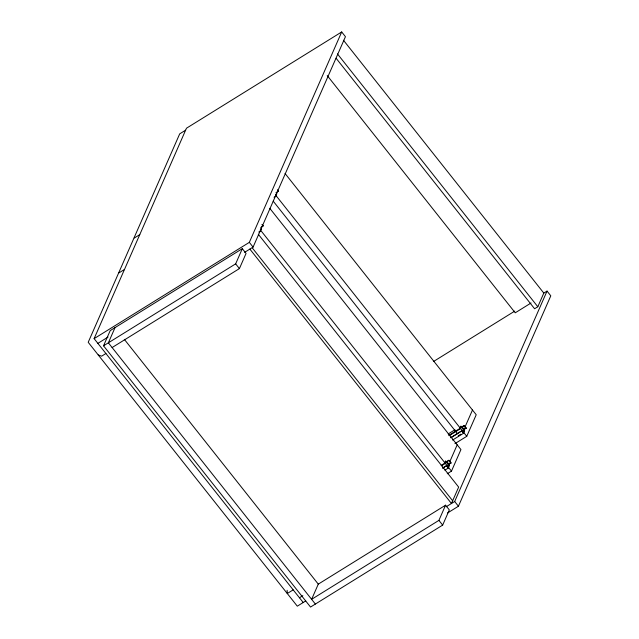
<?xml version="1.0" encoding="UTF-8"?>
<svg xmlns="http://www.w3.org/2000/svg" width="639" height="639" viewBox="0 0 639 639"><rect width="100%" height="100%" fill="white"/><g stroke="black" fill="none" stroke-linecap="round" stroke-linejoin="round"><path stroke-width="0.96" d="M103.294 307.934L88.206 342.296L297.303 606.171L305.754 600.932M103.494 307.479L118.574 273.117L124.485 269.458M118.774 272.661L133.855 238.307L139.765 234.641M134.054 237.844L179.703 133.855L185.614 130.196M303.213 602.505L94.117 338.63L186.484 128.215L341.697 31.95L345.451 36.687L253.084 247.093L244.601 252.357M445.575 505.185L438.913 520.37L311.624 599.318L318.286 584.134L445.575 505.185L449.329 509.922L442.659 525.106L310.538 607.05L103.534 345.803L110.196 330.619L242.317 248.675L246.071 253.411L239.409 268.596L112.121 347.544M115.028 327.623L108.366 342.808L315.37 604.055M103.534 345.803L235.655 263.859L242.317 248.675M94.117 338.63L249.338 242.357L341.697 31.95M260.472 229.88L261.119 228.419M276.399 193.601L275.433 195.806L275.744 196.197L274.051 197.243M258.771 232.061L260.464 231.014L261.527 228.586M275.744 196.197L276.815 193.769M262.142 224.561L263.116 226.03L262.07 224.712M278.396 191.213L277.422 189.751M441.158 465.416L444.544 463.315L445.607 460.887L449.361 465.623L448.29 468.052L444.912 470.152M448.826 435.327L459.824 428.505L460.887 426.077L464.641 430.806L463.579 433.242L452.58 440.063M441.469 465.815L444.856 463.714L445.822 461.51L448.945 465.456L448.083 467.428L446.621 465.591L442.388 468.211M449.137 435.718L460.136 428.897L461.102 426.692L464.233 430.646L463.363 432.619L461.901 430.774L450.902 437.595M448.913 460.28L446.429 461.933L448.913 460.28L450.998 462.908L448.514 464.561M464.13 425.614L466.214 428.25L464.13 425.614L461.717 427.116L464.202 425.462M443.139 467.916L446.621 465.591M450.807 437.827L461.901 430.774M447.723 466.398L449.049 463.347M449.696 461.901L457.189 444.832M463.011 431.581L464.194 428.881M464.984 427.084L472.477 410.014M464.665 428.21L464.138 429.424L462.053 426.796M447.252 473.755L451.477 471.127L460.943 449.568L269.754 208.282M454.928 443.658L466.758 436.317L476.223 414.751L285.034 173.465M336.098 58.253L534.595 308.757L537.814 306.76L543.813 293.093L343.462 40.249M446.19 506.767L454.672 501.503L547.04 291.088L550.794 295.825L458.427 506.24L447.404 513.077M275.976 192.714L278.46 191.061M260.696 227.532L263.18 225.879M97.871 343.367L108.047 337.049M105.906 353.511L101.617 356.179L98.23 354.941M433.386 361.586L514.81 311.081M543.645 293.197L547.04 291.088M531.057 302.99L515.226 312.814L327.24 75.578M448.195 433.945L454.968 429.743M463.802 429.743L466.286 428.098M458.291 435.766L460.823 434.193M450.998 462.908L448.85 464.241L446.765 461.614M293.189 589.861L287.278 593.519L287.119 590.292M299.459 597.769L302.854 595.668M461.805 431.005L463.579 433.242M446.517 465.815L448.29 468.052M337.464 53.916L537.814 306.76M275.569 195.031L466.758 436.317M273.212 201.149L457.556 433.793M448.85 460.431L450.934 463.059M260.289 229.848L451.477 471.127M258.3 234.257L458.65 487.102L451.454 503.5L249.865 249.098M249.338 242.357L253.084 247.093M454.672 501.503L458.427 506.24M252.301 247.924L452.652 500.768M235.655 263.859L239.409 268.596M438.913 520.37L442.659 525.106M124.325 339.349L318.318 584.174"/></g></svg>
